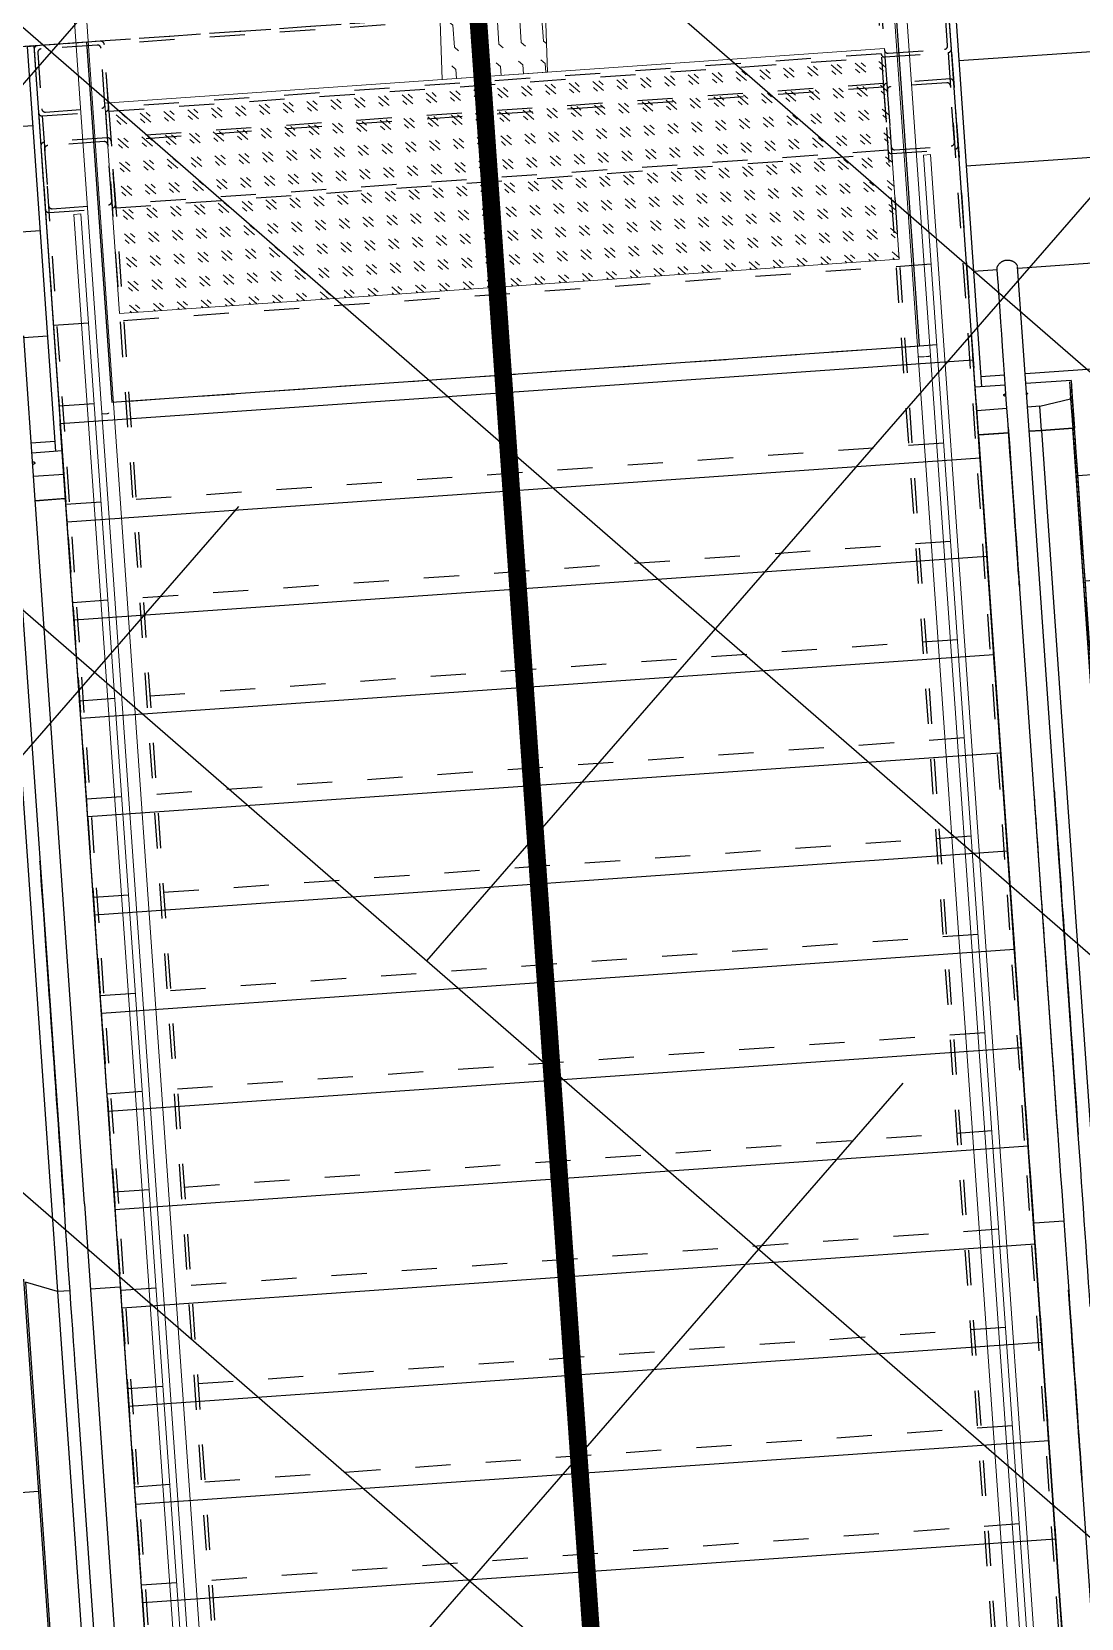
# Model space of a CAD drawing. Header units: millimetres. Extents: x 50357 to 985146, y 723188 to 1803594.
# Drawn here: x 834550.497 to 834553.479, y 818137.957 to 818142.467 of the extents above; entities that cross this region are included whole.
import ezdxf

# ---------------------------------------------------------------- set-up
doc = ezdxf.new("R2010")
doc.units = ezdxf.units.MM
doc.header["$LTSCALE"] = 3
doc.header["$MEASUREMENT"] = 0
for name, pattern in [('DASHED2', [0.375, 0.25, -0.125]), ('Grid Line', [22.225, 12.7, -3.175, 3.175, -3.175]), ('XXASB-PIW-ARC-DWG-1012-MWP-XXXX-WS3-XC$0$XXXXX-PIW-P-ASB_BRIDGE_DECK_ARC-XXX$0$DASHED', [19.05, 12.7, -6.35]), ('XXASB-PIW-ARC-DWG-1012-MWP-XXXX-WS3-XC$0$XXXXX-PIW-P-ASB_BRIDGE_DECK_STR-XXX$0$Member Hidden', [4.5, 2.5, -2]), ('XXASB-PIW-ARC-DWG-1012-MWP-XXXX-WS3-XC$0$XXXXX-PIW-P-ASB_BRIDGE_STAIR_ESCALATOR-XXX$0$Member Hidden', [4.5, 2.5, -2])]:
    doc.linetypes.add(name, pattern=pattern)
doc.layers.add('-Excluded area line', color=7, linetype='DASHED2', lineweight=40)
doc.layers.add('-Section line', color=7, linetype='Continuous')
for name, color, linetype, true_color in [('WKD071__', 7, 'Continuous', 0x6e6e6e), ('XXASB-PIW-ARC-DWG-1012-MWP-XXXX-WS3-XC$0$XXXXX-PIW-P-ASB_BRIDGE_DECK_STR-XXX$0$ADS280__', 7, 'Continuous', 0x6e6e6e), ('XXASB-PIW-ARC-DWG-1012-MWP-XXXX-WS3-XC$0$XXXXX-PIW-P-ASB_BRIDGE_DECK_STR-XXX$0$ADS280_H', 7, 'XXASB-PIW-ARC-DWG-1012-MWP-XXXX-WS3-XC$0$XXXXX-PIW-P-ASB_BRIDGE_DECK_STR-XXX$0$Member Hidden', 0x6e6e6e), ('XXASB-PIW-ARC-DWG-1012-MWP-XXXX-WS3-XC$0$XXXXX-PIW-P-ASB_BRIDGE_STAIR_ESCALATOR-XXX$0$ADS240', 7, 'XXASB-PIW-ARC-DWG-1012-MWP-XXXX-WS3-XC$0$XXXXX-PIW-P-ASB_BRIDGE_STAIR_ESCALATOR-XXX$0$Member Hidden', 0x6e6e6e), ('XXASB-PIW-ARC-DWG-1012-MWP-XXXX-WS3-XC$0$XXXXX-PIW-P-ASB_BRIDGE_STAIR_ESCALATOR-XXX$0$ADS240_F', 7, 'Continuous', 0x6e6e6e), ('XXASB-PIW-ARC-DWG-1012-MWP-XXXX-WS3-XC$0$XXXXX-PIW-P-ASB_BRIDGE_STAIR_ESCALATOR-XXX$0$ADS292_H', 7, 'XXASB-PIW-ARC-DWG-1012-MWP-XXXX-WS3-XC$0$XXXXX-PIW-P-ASB_BRIDGE_STAIR_ESCALATOR-XXX$0$Member Hidden', 0x6e6e6e), ('XXASB-PIW-ARC-DWG-1012-MWP-XXXX-WS3-XC$0$XXXXX-PIW-P-ASB_BRIDGE_STAIR_ESCALATOR-XXX$0$ADS292_H1', 7, 'XXASB-PIW-ARC-DWG-1012-MWP-XXXX-WS3-XC$0$XXXXX-PIW-P-ASB_BRIDGE_STAIR_ESCALATOR-XXX$0$Member Hidden', 0x6e6e6e), ('XXASB-PIW-ARC-DWG-1012-MWP-XXXX-WS3-XC$0$XXXXX-PIW-P-ASB_BRIDGE_STAIR_ESCALATOR-XXX$0$Q-SPCQ-1', 7, 'Continuous', 0x6e6e6e)]:
    doc.layers.add(name, color=color, linetype=linetype, true_color=true_color)
for name, color, linetype, lineweight, true_color in [('XXASB-PIW-ARC-DWG-1012-MWP-XXXX-WS3-XC$0$XXXXX-PIW-P-ASB_BRIDGE_DECK_ARC-XXX$0$A-FLOR-HRAL', 7, 'Continuous', 13, 0x6e6e6e), ('XXASB-PIW-ARC-DWG-1012-MWP-XXXX-WS3-XC$0$XXXXX-PIW-P-ASB_BRIDGE_DECK_ARC-XXX$0$ADS280__', 7, 'Continuous', 13, 0x6e6e6e), ('XXASB-PIW-ARC-DWG-1012-MWP-XXXX-WS3-XC$0$XXXXX-PIW-P-ASB_BRIDGE_DECK_ARC-XXX$0$ADS280_H', 7, 'XXASB-PIW-ARC-DWG-1012-MWP-XXXX-WS3-XC$0$XXXXX-PIW-P-ASB_BRIDGE_DECK_ARC-XXX$0$DASHED', 25, 0x6e6e6e), ('XXASB-PIW-ARC-DWG-1012-MWP-XXXX-WS3-XC$0$XXXXX-PIW-P-ASB_BRIDGE_DECK_ARC-XXX$0$Q-SPCQ', 7, 'Continuous', 13, 0x6e6e6e)]:
    doc.layers.add(name, color=color, linetype=linetype, lineweight=lineweight, true_color=true_color)

# ---------------------------------------------------------------- blocks, each defined once
blk = doc.blocks.new('XXASB-PIW-ARC-DWG-1012-MWP-XXXX-WS3-XC$0$XXXXX-PIW-P-ASB_BRIDGE_DECK_ARC-XXX$0$HANDRAIL - HANDRAIL-3273728-DECK F_F_L__ARC')
at = {"layer": 'XXASB-PIW-ARC-DWG-1012-MWP-XXXX-WS3-XC$0$XXXXX-PIW-P-ASB_BRIDGE_DECK_ARC-XXX$0$A-FLOR-HRAL'}
for p, q in [((-668972.4, 99837.5), (-668972.4, 93010.1)), ((-668937.4, 93010.1), (-668937.4, 99837.5)), ((-668917.4, 93007.6), (-668917.4, 98077.6)), ((-668917.4, 93007.6), (-668917.4, 98077.6)), ((-668917.4, 98077.6), (-668897.4, 98077.6)), ((-668897.4, 98077.6), (-668897.4, 93007.6))]:
    blk.add_line(p, q, dxfattribs=at)
blk.add_open_spline([(-668947.4, 97505.6), (-668949.1, 97505.6), (-668966.7, 97505.8), (-668969.5, 97506.3), (-668971.1, 97506.8), (-668972.2, 97507.4), (-668972.4, 97507.9), (-668972.4, 97508.1)], degree=3, knots=[0, 0, 0, 0, 0.1666667, 0.25, 0.3333333, 0.4166667, 0.5, 0.5, 0.5, 0.5], dxfattribs=at)
blk.add_open_spline([(-668937.4, 97508.1), (-668937.4, 97507.9), (-668937.6, 97507.4), (-668938.6, 97506.8), (-668940.2, 97506.3), (-668942.3, 97505.9), (-668944.8, 97505.6), (-668946.5, 97505.6), (-668947.4, 97505.6)], degree=3, dxfattribs=at)
blk = doc.blocks.new('XXASB-PIW-ARC-DWG-1012-MWP-XXXX-WS3-XC$0$XXXXX-PIW-P-ASB_BRIDGE_DECK_ARC-XXX$0$HANDRAIL1 - HANDRAIL-3274031-DECK F_F_L__ARC')
at = {"layer": 'XXASB-PIW-ARC-DWG-1012-MWP-XXXX-WS3-XC$0$XXXXX-PIW-P-ASB_BRIDGE_DECK_ARC-XXX$0$A-FLOR-HRAL'}
for p, q in [((-671107.9, 99837.5), (-671107.9, 93010.1)), ((-671072.9, 93010.1), (-671072.9, 99837.5)), ((-671147.9, 93007.6), (-671147.9, 98077.6)), ((-671147.9, 98077.6), (-671127.9, 98077.6)), ((-671127.9, 93007.6), (-671127.9, 98077.6)), ((-671127.9, 98077.6), (-671127.9, 93007.6))]:
    blk.add_line(p, q, dxfattribs=at)
blk.add_open_spline([(-671097.9, 97505.6), (-671099.7, 97505.6), (-671102.3, 97505.8), (-671105.1, 97506.3), (-671106.7, 97506.8), (-671107.7, 97507.4), (-671107.9, 97507.9), (-671107.9, 97508.1)], degree=3, knots=[0, 0, 0, 0, 0.1666667, 0.25, 0.3333333, 0.4166667, 0.5, 0.5, 0.5, 0.5], dxfattribs=at)
blk.add_open_spline([(-671087.9, 97508.1), (-671087.9, 97507.9), (-671088.1, 97507.4), (-671089.1, 97506.8), (-671090.8, 97506.3), (-671092.9, 97505.9), (-671095.3, 97505.6), (-671097, 97505.6), (-671097.9, 97505.6)], degree=3, dxfattribs=at)
blk = doc.blocks.new('XXASB-PIW-ARC-DWG-1012-MWP-XXXX-WS3-XC$0$XXXXX-PIW-P-ASB_BRIDGE_DECK_ARC-XXX')
at = {"layer": 'XXASB-PIW-ARC-DWG-1012-MWP-XXXX-WS3-XC$0$XXXXX-PIW-P-ASB_BRIDGE_DECK_ARC-XXX$0$Q-SPCQ'}
h = blk.add_hatch(dxfattribs=at)
h.set_pattern_fill('FLEX', color=256, scale=10, angle=93.9987)
h.set_pattern_definition([(93.998705, (834867488.62, 817791861.544), (-63.345417, -4.4281045), [63.5, -63.5]), (138.998705, (834867484.193, 817791924.89), (-63.345417, -4.4281045), [15.875, -58.052561, 15.875, -89.802561])])
h.paths.add_polyline_path([(834551663, 818142331.2), (834551517.9, 818146553.4), (834551817.2, 818146574.3), (834551962.2, 818142352.2)])
h = blk.add_hatch(dxfattribs=at)
h.set_pattern_fill('GOST_GLASS', color=256, scale=8, angle=93.9987)
h.set_pattern_definition([(138.998705, (834732640.007, 817781335.395), (-4.733696, 67.717), [40, -56]), (138.998705, (834732638.824, 817781352.325), (-4.733696, 67.717), [16, -80]), (138.998705, (834732623.08, 817781334.21), (-4.733696, 67.717), [16, -80])])
h.paths.add_polyline_path([(834552961.5, 818141820.5), (834550746.9, 818141665.7), (834550705, 818142264.3), (834552919.6, 818142419.1)])
at = {"layer": 'XXASB-PIW-ARC-DWG-1012-MWP-XXXX-WS3-XC$0$XXXXX-PIW-P-ASB_BRIDGE_DECK_ARC-XXX$0$ADS280__'}
for p, q in [((834553096.8, 818142608.9), (834553171.9, 818141534.5)), ((834550503.2, 818142427.6), (834548682.6, 818142300.3)), ((834550578.3, 818141353.2), (834550503.2, 818142427.6)), ((834550578.3, 818141353.2), (834553171.9, 818141534.5))]:
    blk.add_line(p, q, dxfattribs=at)
at = {"layer": 'XXASB-PIW-ARC-DWG-1012-MWP-XXXX-WS3-XC$0$XXXXX-PIW-P-ASB_BRIDGE_DECK_ARC-XXX$0$ADS280_H'}
blk.add_line((834550558.7, 818141632.5), (834553152.4, 818141813.8), dxfattribs=at)
at = {"layer": 'XXASB-PIW-ARC-DWG-1012-MWP-XXXX-WS3-XC$0$XXXXX-PIW-P-ASB_BRIDGE_DECK_ARC-XXX$0$Q-SPCQ'}
for points in [[(834551663, 818142331.2), (834551517.9, 818146553.4), (834551817.2, 818146574.3), (834551962.2, 818142352.2)], [(834552961.5, 818141820.5), (834550746.9, 818141665.7), (834550705, 818142264.3), (834552919.6, 818142419.1)]]:
    blk.add_lwpolyline(points, close=True, dxfattribs=at)
at = {"layer": 'XXASB-PIW-ARC-DWG-1012-MWP-XXXX-WS3-XC$0$XXXXX-PIW-P-ASB_BRIDGE_DECK_ARC-XXX$0$A-FLOR-HRAL', "rotation": 3.999000000000387}
for name, p in [('XXASB-PIW-ARC-DWG-1012-MWP-XXXX-WS3-XC$0$XXXXX-PIW-P-ASB_BRIDGE_DECK_ARC-XXX$0$HANDRAIL - HANDRAIL-3273728-DECK F_F_L__ARC', (835227159.6, 818090927.1)), ('XXASB-PIW-ARC-DWG-1012-MWP-XXXX-WS3-XC$0$XXXXX-PIW-P-ASB_BRIDGE_DECK_ARC-XXX$0$HANDRAIL1 - HANDRAIL-3274031-DECK F_F_L__ARC', (835226970.6, 818090913.9))]:
    blk.add_blockref(name, p, dxfattribs=at)
blk = doc.blocks.new('XXASB-PIW-ARC-DWG-1012-MWP-XXXX-WS3-XC$0$XXXXX-PIW-P-ASB_BRIDGE_DECK_STR-XXX')
at = {"layer": 'XXASB-PIW-ARC-DWG-1012-MWP-XXXX-WS3-XC$0$XXXXX-PIW-P-ASB_BRIDGE_DECK_STR-XXX$0$ADS280__'}
for p, q in [((834553019.1, 818141574), (834552947.5, 818142598.5)), ((834548682.6, 818142300.3), (834550653.1, 818142438.1)), ((834550653.1, 818142438.1), (834550724.7, 818141413.6)), ((834550724.7, 818141413.6), (834553019.1, 818141574))]:
    blk.add_line(p, q, dxfattribs=at)
at = {"layer": 'XXASB-PIW-ARC-DWG-1012-MWP-XXXX-WS3-XC$0$XXXXX-PIW-P-ASB_BRIDGE_DECK_STR-XXX$0$ADS280_H'}
blk.add_line((834548682.6, 818142300.3), (834554917.4, 818142736.2), dxfattribs=at)
blk = doc.blocks.new('XXASB-PIW-ARC-DWG-1012-MWP-XXXX-WS3-XC$0$XXXXX-PIW-P-ASB_BRIDGE_STAIR_ESCALATOR-XXX$0$KONEGL-TravelMaster110_Escalator_Single_metric - TM110 - 101384-1810381-DECK F_F_L__STR')
at = {"layer": 'XXASB-PIW-ARC-DWG-1012-MWP-XXXX-WS3-XC$0$XXXXX-PIW-P-ASB_BRIDGE_STAIR_ESCALATOR-XXX$0$Q-SPCQ-1'}
h = blk.add_hatch(dxfattribs=at)
h.set_pattern_fill('FP_2', color=256, style=0, pattern_type=2)
h.set_pattern_definition([(270, (-87448.5, -668099.4), (300, 2e-14), [])])
h.paths.add_polyline_path([(10242.6, 755), (9957.2, 755), (9957.2, 687.4), (10242.6, 687.4)], flags=0)
h.paths.add_polyline_path([(10278.6, 755), (10242.6, 755), (10242.6, 687.4), (10278.6, 687.8)], flags=0)
h.paths.add_polyline_path([(9334.9, -500), (9957.2, -500), (9957.2, -629.2), (10292.2, -629.8), (10300.6, -634.3), (10307.7, -643.1), (10311.1, -655), (10311.1, -658.3), (10309.7, -667.5), (10302.5, -680.3), (10297.9, -684.4), (10290.9, -687.4), (9957.2, -687.4), (9957.2, -755), (11111.5, -755), (11111.5, 755), (10278.6, 755), (10278.6, 687.4), (10293.5, 686.3), (10299.4, 683.1), (10303.4, 679.6), (10310.2, 666.3), (10309.7, 648.6), (10307, 642.2), (10300.6, 634.3), (10290.9, 629.2), (9957.2, 628.2), (9957.2, 500), (9334.9, 500), (9334.9, -500)], flags=0)
for p, q in [((7575.6, 773.5), (-885, 773.5)), ((7574.3, 687.4), (7574.3, 771)), ((9821.5, 773.5), (8435.2, 773.5)), ((9821.5, 773.6), (9890.2, 773.6)), ((9821.5, 687.4), (9821.5, 773.6)), ((9821.5, 771), (9821.5, 687.4)), ((9890.2, 773.6), (9957.2, 773.6)), ((9890.2, 687.4), (9890.2, 773.6)), ((9957.2, 687.4), (9957.2, 773.6)), ((9957.2, 773.5), (11111.5, 773.5)), ((11111.5, 755), (9957.2, 755)), ((11111.5, 755), (9957.2, 755)), ((7327.3, 687.4), (-8262.6, 687.4)), ((9837.7, 687.4), (7817.7, 687.4)), ((8435.2, 593.5), (7574.3, 593.5)), ((7817.7, 629.2), (9837.7, 629.2)), ((9821.5, 593.5), (8435.2, 593.5)), ((9821.5, 593.5), (9821.5, 629.2)), ((9821.5, 629.2), (9821.5, 593.5)), ((9821.5, 505), (9821.5, 593.5)), ((9821.5, 593.5), (9890.2, 593.5)), ((9821.5, 593.5), (9821.5, 505)), ((9837.7, 629.2), (10290.9, 629.2)), ((9890.2, 593.5), (9890.2, 629.2)), ((9890.2, 593.5), (9905.6, 505)), ((9957.2, 500), (9957.2, 629.2)), ((8435.2, 505), (9821.5, 505)), ((8435.2, 500), (9821.5, 500)), ((9821.5, 500), (9821.5, 505)), ((9905.6, 505), (9821.5, 505)), ((9821.5, 505), (9821.5, 500)), ((9909.5, 500), (9821.5, 500)), ((9905.6, 505), (9908.6, 505)), ((9908.6, 505), (9909.5, 500)), ((9957.2, 500), (9909.5, 500))]:
    blk.add_line(p, q, dxfattribs=at)
at = {"layer": 'XXASB-PIW-ARC-DWG-1012-MWP-XXXX-WS3-XC$0$XXXXX-PIW-P-ASB_BRIDGE_STAIR_ESCALATOR-XXX$0$Q-SPCQ-1', "flags": 128}
for points in [[(8435.2, 773.5), (8372.1, 773.5), (8309, 773.5), (8246.1, 773.5), (8183.5, 773.5), (8121.4, 773.5), (8059.7, 773.5), (7998.6, 773.5), (7938.3, 773.5), (7878.7, 773.5), (7820, 773.5), (7762.3, 773.5), (7705.7, 773.5), (7650.2, 773.5), (7596, 773.5), (7575.6, 773.5)], [(10292.5, 687.4), (10293.6, 686.9), (10294.8, 686.3), (10295.9, 685.7), (10297, 685), (10298, 684.3), (10299, 683.5), (10300, 682.8), (10301, 681.9), (10301.9, 681.1), (10302.8, 680.2), (10303.7, 679.2), (10304.5, 678.2), (10305.3, 677.2), (10306, 676.2), (10306.7, 675.1), (10307.4, 674.1), (10308, 672.9), (10308.5, 671.8), (10309, 670.6), (10309.5, 669.5), (10309.9, 668.3), (10310.3, 667.1), (10310.6, 665.8), (10310.9, 664.6), (10311.1, 663.3), (10311.3, 662.1), (10311.4, 660.8), (10311.5, 659.5), (10311.5, 658.3), (10311.5, 657), (10311.4, 655.7), (10311.3, 654.5), (10311.1, 653.2), (10310.9, 652), (10310.6, 650.7), (10310.3, 649.5), (10309.9, 648.3), (10309.5, 647.1), (10309, 645.9), (10308.5, 644.8), (10307.9, 643.6), (10307.3, 642.5), (10306.7, 641.4), (10306, 640.4), (10305.2, 639.3), (10304.5, 638.3), (10303.6, 637.3), (10302.8, 636.4), (10301.9, 635.5), (10301, 634.6), (10300, 633.8), (10299, 633), (10298, 632.3), (10296.9, 631.6), (10295.8, 630.9), (10294.7, 630.3), (10293.6, 629.7), (10292.5, 629.2)]]:
    blk.add_lwpolyline(points, dxfattribs=at)
at = {"layer": 'XXASB-PIW-ARC-DWG-1012-MWP-XXXX-WS3-XC$0$XXXXX-PIW-P-ASB_BRIDGE_STAIR_ESCALATOR-XXX$0$Q-SPCQ-1'}
for centre, major_axis, start_param, end_param in [((9821.5, 771), (0, 2.5), 4.712389, 4.970341), ((7817.7, 687.4), (980.9, 0), 0, 4.248741), ((9837.7, 687.4), (-454.8, 0), 4.712389, 9.342105), ((7817.7, 629.2), (-981, 0), 1.047197, 4.712389), ((8435.2, 505), (1518.4, 0), 0, 2.22745), ((8435.2, 500), (1502.4, 0), 4.213205, 6.283185)]:
    blk.add_ellipse(centre, major_axis=major_axis, ratio=0.000001, start_param=start_param, end_param=end_param, dxfattribs=at)
for points, knots in [([(7574.3, 771), (7574.3, 771.4), (7574.3, 772.1), (7574.7, 772.9), (7575.1, 773.3), (7575.3, 773.4), (7575.4, 773.5)], [0, 0, 0, 0, 0.2857143, 0.5714286, 0.7857143, 0.9019333, 0.9019333, 0.9019333, 0.9019333]), ([(9924.8, 687.6), (9924.9, 687.9), (9925, 688.5), (9925.2, 689.1), (9925.4, 689.8), (9925.6, 690.5), (9925.9, 691.3), (9926.3, 691.9), (9926.6, 692.5), (9926.9, 693), (9927.4, 693.5), (9928.3, 694.2), (9929.2, 694.2), (9930.1, 693.6), (9930.6, 693), (9931, 692.5), (9931.4, 691.6), (9931.8, 690.7), (9932.1, 689.9), (9932.2, 689.5), (9932.4, 688.8), (9932.6, 688.1), (9932.7, 687.6)], [0.1687053, 0.1687053, 0.1687053, 0.1687053, 0.1944444, 0.2083333, 0.2222222, 0.25, 0.2777778, 0.3055556, 0.3333333, 0.3611111, 0.3888889, 0.4444444, 0.5555556, 0.6111111, 0.6388889, 0.6666667, 0.7083333, 0.75, 0.7708333, 0.78125, 0.7916667, 0.8312066, 0.8312066, 0.8312066, 0.8312066]), ([(9930.9, 628.2), (9930.8, 628), (9930.6, 627.7), (9930.1, 627.1), (9929.2, 626.5), (9928.3, 626.5), (9927.4, 627.2), (9926.9, 627.7), (9926.7, 628), (9926.6, 628.2)], [0.3333333, 0.3333333, 0.3333333, 0.3333333, 0.3611111, 0.3888889, 0.4444444, 0.5555556, 0.6111111, 0.6388889, 0.6666667, 0.6666667, 0.6666667, 0.6666667])]:
    blk.add_open_spline(points, degree=3, knots=knots, dxfattribs=at)
blk = doc.blocks.new('XXASB-PIW-ARC-DWG-1012-MWP-XXXX-WS3-XC$0$XXXXX-PIW-P-ASB_BRIDGE_STAIR_ESCALATOR-XXX$0$KONEGL-TravelMaster110_Escalator_Single_metric - TM110 - 101384-V1-DECK F_F_L__STR')
at = {"layer": 'XXASB-PIW-ARC-DWG-1012-MWP-XXXX-WS3-XC$0$XXXXX-PIW-P-ASB_BRIDGE_STAIR_ESCALATOR-XXX$0$Q-SPCQ-1'}
h = blk.add_hatch(dxfattribs=at)
h.set_pattern_fill('FP_3', color=256, style=0, pattern_type=2)
h.set_pattern_definition([(270, (-87448.5, -671946.4), (300, 2e-14), [])])
h.paths.add_polyline_path([(9334.9, -500), (9957.2, -500), (9957.2, -629.2), (10292.2, -629.8), (10300.6, -634.3), (10307.7, -643.1), (10311.1, -655), (10311.1, -658.3), (10309.7, -667.5), (10302.5, -680.3), (10297.9, -684.4), (10290.9, -687.4), (9957.2, -687.4), (9957.2, -755), (11111.5, -755), (11111.5, 755), (9957.2, 755), (9957.2, 687.4), (10293.5, 686.3), (10299.4, 683.1), (10303.4, 679.6), (10310.2, 666.3), (10309.7, 648.6), (10307, 642.2), (10300.6, 634.3), (10290.9, 629.2), (9957.2, 628.2), (9957.2, 500), (9334.9, 500), (9334.9, -500)], flags=0)
for p, q in [((7011.9, 500), (7011.9, -500)), ((7607.7, -505), (-7757, -505)), ((7616.1, -500), (-7748.3, -500)), ((-8262.6, -629.2), (7327.3, -629.2)), ((7574.3, -593.5), (-7791.7, -593.5)), ((7574.3, -629.2), (7574.3, -593.5)), ((8435.2, -593.5), (7574.3, -593.5)), ((9837.7, -629.2), (7817.7, -629.2)), ((9821.5, -593.5), (8435.2, -593.5)), ((7327.3, -687.4), (-8262.6, -687.4)), ((7817.7, -687.4), (7327.3, -687.4)), ((7574.3, -771), (7574.3, -687.4)), ((7817.7, -687.4), (9837.7, -687.4)), ((9821.5, -773.6), (9821.5, -687.4)), ((9821.5, -687.4), (9821.5, -771)), ((9837.7, -687.4), (10290.9, -687.4)), ((9890.2, -773.6), (9890.2, -687.4)), ((9957.2, -773.6), (9957.2, -687.4)), ((9957.2, -755), (11111.5, -755)), ((9957.2, -755), (11111.5, -755)), ((11111.5, -755), (11111.5, -773.5)), ((-885, -773.5), (7575.6, -773.5)), ((8435.2, -773.5), (9821.5, -773.5)), ((9890.2, -773.6), (9821.5, -773.6)), ((9957.2, -773.6), (9890.2, -773.6)), ((11111.5, -773.5), (9957.2, -773.5))]:
    blk.add_line(p, q, dxfattribs=at)
at = {"layer": 'XXASB-PIW-ARC-DWG-1012-MWP-XXXX-WS3-XC$0$XXXXX-PIW-P-ASB_BRIDGE_STAIR_ESCALATOR-XXX$0$Q-SPCQ-1', "flags": 128}
for points in [[(7574.3, -593.5), (7591, -549.2), (7607.7, -505)], [(7575.6, -773.5), (7629.3, -773.5), (7684.2, -773.5), (7740.4, -773.5), (7797.7, -773.5), (7856, -773.5), (7915.3, -773.5), (7975.4, -773.5), (8036.2, -773.5), (8097.6, -773.5), (8159.6, -773.5), (8222, -773.5), (8284.8, -773.5), (8347.8, -773.5), (8411, -773.5), (8435.2, -773.5)]]:
    blk.add_lwpolyline(points, dxfattribs=at)
at = {"layer": 'XXASB-PIW-ARC-DWG-1012-MWP-XXXX-WS3-XC$0$XXXXX-PIW-P-ASB_BRIDGE_STAIR_ESCALATOR-XXX$0$Q-SPCQ-1'}
for centre, major_axis, start_param, end_param in [((7817.7, -629.2), (-981, 0), 1.047197, 4.712389), ((9821.5, -771), (0, 2.5), 4.712389, 7.875308)]:
    blk.add_ellipse(centre, major_axis=major_axis, ratio=0.000001, start_param=start_param, end_param=end_param, dxfattribs=at)
for points, knots in [([(9932.7, -687.6), (9932.6, -687.9), (9932.5, -688.5), (9932.3, -689.1), (9932.1, -689.8), (9931.9, -690.5), (9931.6, -691.3), (9931.2, -691.9), (9930.9, -692.5), (9930.6, -693), (9930.1, -693.6), (9929.2, -694.2), (9928.3, -694.2), (9927.4, -693.5), (9926.9, -693), (9926.5, -692.4), (9926.1, -691.6), (9925.7, -690.7), (9925.4, -689.9), (9925.3, -689.5), (9925.1, -688.8), (9924.9, -688.1), (9924.8, -687.6)], [0.1684705, 0.1684705, 0.1684705, 0.1684705, 0.1944444, 0.2083333, 0.2222222, 0.25, 0.2777778, 0.3055556, 0.3333333, 0.3611111, 0.3888889, 0.4444444, 0.5555556, 0.6111111, 0.6388889, 0.6666667, 0.7083333, 0.75, 0.7708333, 0.78125, 0.7916667, 0.8316178, 0.8316178, 0.8316178, 0.8316178]), ([(7575.4, -773.5), (7575.3, -773.5), (7575.2, -773.4), (7574.9, -773.2), (7574.5, -772.7), (7574.3, -771.8), (7574.3, -771.3), (7574.3, -771)], [0.0978523, 0.0978523, 0.0978523, 0.0978523, 0.1428571, 0.2857143, 0.5714286, 0.7857143, 1, 1, 1, 1])]:
    blk.add_open_spline(points, degree=3, knots=knots, dxfattribs=at)
blk = doc.blocks.new('XXASB-PIW-ARC-DWG-1012-MWP-XXXX-WS3-XC$0$XXXXX-PIW-P-ASB_BRIDGE_STAIR_ESCALATOR-XXX$0$A$C1D6126A4')
at = {"layer": 'XXASB-PIW-ARC-DWG-1012-MWP-XXXX-WS3-XC$0$XXXXX-PIW-P-ASB_BRIDGE_STAIR_ESCALATOR-XXX$0$ADS240_F'}
for p, q in [((834550578.3, 818141353.2), (834553171.9, 818141534.5)), ((834554618.2, 818120845), (834553171.9, 818141534.5)), ((834552024.5, 818120663.7), (834550578.3, 818141353.2)), ((834550597.8, 818141073.9), (834553191.5, 818141255.2)), ((834550617.3, 818140794.6), (834553211, 818140975.9)), ((834550636.8, 818140515.3), (834553230.5, 818140696.6)), ((834550656.4, 818140235.9), (834553250, 818140417.2)), ((834550675.9, 818139956.6), (834553269.6, 818140137.9)), ((834550695.4, 818139677.3), (834553289.1, 818139858.6)), ((834550714.9, 818139398), (834553308.6, 818139579.3)), ((834550734.5, 818139118.7), (834553328.1, 818139300)), ((834550754, 818138839.3), (834553347.7, 818139020.7)), ((834550773.5, 818138560), (834553367.2, 818138741.3)), ((834550793, 818138280.7), (834553386.7, 818138462)), ((834550812.6, 818138001.4), (834553406.2, 818138182.7))]:
    blk.add_line(p, q, dxfattribs=at)
blk = doc.blocks.new('XXASB-PIW-ARC-DWG-1012-MWP-XXXX-WS3-XC$0$XXXXX-PIW-P-ASB_BRIDGE_STAIR_ESCALATOR-XXX$0$Square Hollow Sections - SHS 200x200x10-V38-DECK F_F_L__STR')
at = {"layer": 'XXASB-PIW-ARC-DWG-1012-MWP-XXXX-WS3-XC$0$XXXXX-PIW-P-ASB_BRIDGE_STAIR_ESCALATOR-XXX$0$ADS292_H'}
for p, q in [((-1100.3, -100), (-1100.3, 100)), ((1099.8, 100), (-1100.3, 100)), ((1099.8, 100), (1099.8, -100)), ((1099.8, 90), (-1100.3, 90)), ((1099.8, -90), (-1100.3, -90)), ((-1100.3, -100), (1099.8, -100))]:
    blk.add_line(p, q, dxfattribs=at)
blk = doc.blocks.new('XXASB-PIW-ARC-DWG-1012-MWP-XXXX-WS3-XC$0$XXXXX-PIW-P-ASB_BRIDGE_STAIR_ESCALATOR-XXX$0$200x200x10 SHS')
at = {"layer": 'XXASB-PIW-ARC-DWG-1012-MWP-XXXX-WS3-XC$0$XXXXX-PIW-P-ASB_BRIDGE_STAIR_ESCALATOR-XXX$0$ADS292_H1', "ltscale": 0.3}
blk.add_lwpolyline([(90, 0), (-90, 0, 0.414214), (-100, -10), (-100, -190, 0.414214), (-90, -200), (90, -200, 0.414214), (100, -190), (100, -10, 0.414214)], format="xyb", close=True, dxfattribs=at)
at = {"layer": 'XXASB-PIW-ARC-DWG-1012-MWP-XXXX-WS3-XC$0$XXXXX-PIW-P-ASB_BRIDGE_STAIR_ESCALATOR-XXX$0$ADS292_H1', "ltscale": 0.2}
blk.add_lwpolyline([(80, -10), (-80, -10, 0.414214), (-90, -20), (-90, -180, 0.414214), (-80, -190), (80, -190, 0.414214), (90, -180), (90, -20, 0.414214)], format="xyb", close=True, dxfattribs=at)
blk = doc.blocks.new('XXASB-PIW-ARC-DWG-1012-MWP-XXXX-WS3-XC$0$XXXXX-PIW-P-ASB_BRIDGE_STAIR_ESCALATOR-XXX')
at = {"layer": 'XXASB-PIW-ARC-DWG-1012-MWP-XXXX-WS3-XC$0$XXXXX-PIW-P-ASB_BRIDGE_STAIR_ESCALATOR-XXX$0$ADS240'}
for p, q in [((834550574.8, 818141403.1), (834553168.4, 818141584.4)), ((834554614.7, 818120894.9), (834553168.4, 818141584.4)), ((834552021.1, 818120713.6), (834550574.8, 818141403.1)), ((834550594.3, 818141123.8), (834553188, 818141305.1)), ((834550613.8, 818140844.5), (834553207.5, 818141025.8)), ((834550633.3, 818140565.1), (834553227, 818140746.4)), ((834550652.9, 818140285.8), (834553246.5, 818140467.1)), ((834550672.4, 818140006.5), (834553266.1, 818140187.8)), ((834550691.9, 818139727.2), (834553285.6, 818139908.5)), ((834550711.4, 818139447.9), (834553305.1, 818139629.2)), ((834550731, 818139168.5), (834553324.6, 818139349.9)), ((834550750.5, 818138889.2), (834553344.2, 818139070.5)), ((834550770, 818138609.9), (834553363.7, 818138791.2)), ((834550789.5, 818138330.6), (834553383.2, 818138511.9)), ((834550809.1, 818138051.3), (834553402.7, 818138232.6))]:
    blk.add_line(p, q, dxfattribs=at)
at = {"layer": 'XXASB-PIW-ARC-DWG-1012-MWP-XXXX-WS3-XC$0$XXXXX-PIW-P-ASB_BRIDGE_STAIR_ESCALATOR-XXX$0$ADS292_H'}
for p, q in [((834552911.3, 818142394.4), (834554418.7, 818120831.1)), ((834552921.3, 818142395.1), (834554428.7, 818120831.8)), ((834553100.9, 818142407.7), (834554608.2, 818120844.3)), ((834553110.8, 818142408.4), (834554618.2, 818120845)), ((834550517.2, 818142227.1), (834552024.5, 818120663.7)), ((834550527.1, 818142227.8), (834552034.5, 818120664.4)), ((834550706.7, 818142240.3), (834552214.1, 818120677)), ((834550716.7, 818142241), (834552224.1, 818120677.6))]:
    blk.add_line(p, q, dxfattribs=at)
at = {"layer": 'XXASB-PIW-ARC-DWG-1012-MWP-XXXX-WS3-XC$0$XXXXX-PIW-P-ASB_BRIDGE_STAIR_ESCALATOR-XXX$0$ADS240_F'}
blk.add_blockref('XXASB-PIW-ARC-DWG-1012-MWP-XXXX-WS3-XC$0$XXXXX-PIW-P-ASB_BRIDGE_STAIR_ESCALATOR-XXX$0$A$C1D6126A4', (0, 0), dxfattribs=at)
at = {"layer": 'XXASB-PIW-ARC-DWG-1012-MWP-XXXX-WS3-XC$0$XXXXX-PIW-P-ASB_BRIDGE_STAIR_ESCALATOR-XXX$0$ADS292_H', "rotation": 3.999000000000387}
for p in [(834551807.3, 818142417.5), (834551826.5, 818142142.9)]:
    blk.add_blockref('XXASB-PIW-ARC-DWG-1012-MWP-XXXX-WS3-XC$0$XXXXX-PIW-P-ASB_BRIDGE_STAIR_ESCALATOR-XXX$0$Square Hollow Sections - SHS 200x200x10-V38-DECK F_F_L__STR', p, dxfattribs=at)
at = {"layer": 'XXASB-PIW-ARC-DWG-1012-MWP-XXXX-WS3-XC$0$XXXXX-PIW-P-ASB_BRIDGE_STAIR_ESCALATOR-XXX$0$ADS292_H1'}
for p, rotation in [((834552904.3, 818142494.2), 93.99870513598016), ((834550510.1, 818142326.8), 93.99870513598017), ((834552923.6, 818142219.6), 93.99870513598016), ((834550529.4, 818142052.2), 93.99870513598017)]:
    blk.add_blockref('XXASB-PIW-ARC-DWG-1012-MWP-XXXX-WS3-XC$0$XXXXX-PIW-P-ASB_BRIDGE_STAIR_ESCALATOR-XXX$0$200x200x10 SHS', p, dxfattribs=dict(at, rotation=rotation))
at = {"layer": 'XXASB-PIW-ARC-DWG-1012-MWP-XXXX-WS3-XC$0$XXXXX-PIW-P-ASB_BRIDGE_STAIR_ESCALATOR-XXX$0$Q-SPCQ-1', "rotation": 93.99870513611988}
for name, p in [('XXASB-PIW-ARC-DWG-1012-MWP-XXXX-WS3-XC$0$XXXXX-PIW-P-ASB_BRIDGE_STAIR_ESCALATOR-XXX$0$KONEGL-TravelMaster110_Escalator_Single_metric - TM110 - 101384-1810381-DECK F_F_L__STR', (834554643.4, 818131577.4)), ('XXASB-PIW-ARC-DWG-1012-MWP-XXXX-WS3-XC$0$XXXXX-PIW-P-ASB_BRIDGE_STAIR_ESCALATOR-XXX$0$KONEGL-TravelMaster110_Escalator_Single_metric - TM110 - 101384-V1-DECK F_F_L__STR', (834550506.5, 818131288.2))]:
    blk.add_blockref(name, p, dxfattribs=at)
blk = doc.blocks.new('XXASB-PIW-ARC-DWG-1012-MWP-XXXX-WS3-XC')
for name in ['XXASB-PIW-ARC-DWG-1012-MWP-XXXX-WS3-XC$0$XXXXX-PIW-P-ASB_BRIDGE_DECK_STR-XXX', 'XXASB-PIW-ARC-DWG-1012-MWP-XXXX-WS3-XC$0$XXXXX-PIW-P-ASB_BRIDGE_DECK_ARC-XXX', 'XXASB-PIW-ARC-DWG-1012-MWP-XXXX-WS3-XC$0$XXXXX-PIW-P-ASB_BRIDGE_STAIR_ESCALATOR-XXX']:
    blk.add_blockref(name, (0, 0))

msp = doc.modelspace()

# ---------------------------------------------------------------- hatches: boundary and pattern name
at = {"layer": '-Excluded area line'}
h = msp.add_hatch(dxfattribs=at)
h.set_pattern_fill('ANSI31', color=256)
h.set_pattern_definition([(45, (0, -1e-20), (-0.088388347648, 0.088388347648), [])])
edge = h.paths.add_edge_path(flags=0)
edge.add_arc((834576.0018, 818046.0853), 0.5122, 0, 360)
edge = h.paths.add_edge_path(flags=17)
edge.add_line((834509.6545, 817903.2275), (834493.6514, 818132.2001))
edge.add_line((834493.6514, 818132.2001), (834495.2223, 818132.3099))
edge.add_line((834495.2223, 818132.3099), (834492.4442, 818172.006))
edge.add_line((834492.4442, 818172.006), (834490.7844, 818173.101))
edge.add_line((834490.7844, 818173.101), (834489.6765, 818188.9415))
edge.add_line((834489.6765, 818188.9415), (834489.6774, 818188.9421))
edge.add_arc((834477.0466, 818171.6149), 21.4422, 53.90525, 53.90955, ccw=False)
edge.add_line((834489.6787, 818188.9412), (834492.8109, 818186.3755))
edge.add_line((834492.8109, 818186.3755), (834497.7494, 818181.813))
edge.add_arc((834561.6075, 818267.2782), 106.6872, 233.233545, 261.758005)
edge.add_line((834546.3134, 818161.6929), (834554.1557, 818160.6631))
edge.add_line((834554.1557, 818160.6631), (834570.5637, 818158.5084))
edge.add_line((834570.5637, 818158.5084), (834605.9636, 818157.5669))
edge.add_line((834605.9636, 818157.5669), (834605.9639, 818157.5666))
edge.add_line((834605.9639, 818157.5666), (834605.9667, 818157.5668))
edge.add_line((834605.9667, 818157.5668), (834630.1531, 818158.3824))
edge.add_line((834630.1531, 818158.3824), (834633.0978, 818158.5888))
edge.add_line((834633.0978, 818158.5888), (834636.8138, 818105.5105))
edge.add_line((834636.8138, 818105.5105), (834642.7992, 818105.9295))
edge.add_line((834642.7992, 818105.9295), (834646.2911, 818056.0516))
edge.add_line((834646.2911, 818056.0516), (834640.3051, 818055.6325))
edge.add_line((834640.3051, 818055.6325), (834643.399, 818011.4407))
edge.add_line((834643.399, 818011.4407), (834641.1551, 818011.2836))
edge.add_line((834641.1551, 818011.2836), (834643.4009, 817979.1978))
edge.add_line((834643.4009, 817979.1978), (834644.173, 817967.859))
edge.add_line((834644.173, 817967.859), (834644.8988, 817967.9097))
edge.add_line((834644.8988, 817967.9097), (834645.6245, 817967.9604))
edge.add_line((834645.6245, 817967.9604), (834648.1218, 817931.8786))
edge.add_line((834648.1218, 817931.8786), (834646.7337, 817931.6033))
edge.add_line((834646.7337, 817931.6033), (834552.2507, 817919.4891))
edge.add_line((834552.2507, 817919.4891), (834509.6545, 817903.2275))
edge = h.paths.add_edge_path(flags=0)
edge.add_arc((834576.0018, 818046.0853), 0.5122, 0, 360)
h.paths.add_polyline_path([(834583.1485, 817943.8543), (834576.0018, 818046.0853), (834503.6783, 818041.0294), (834511.7505, 817925.5589), (834547.4409, 817939.3012)], flags=0)
h.paths.add_polyline_path([(834576.0018, 818046.0853), (834503.6783, 818041.0294), (834511.7505, 817925.5589), (834547.4409, 817939.3012), (834583.1485, 817943.8543)], flags=0)
h.paths.add_polyline_path([(834576.6662, 818044.0156), (834589.1533, 818044.8886), (834588.9683, 818047.5356), (834576.4812, 818046.6627)], flags=8)
h.paths.add_polyline_path([(834616.9632, 817995.7728), (834587.3341, 817993.7015), (834583.9069, 818042.7253), (834613.536, 818044.7966)], flags=0)
edge = h.paths.add_edge_path(flags=17)
edge.add_line((834509.6545, 817903.2275), (834493.6514, 818132.2001))
edge.add_line((834493.6514, 818132.2001), (834495.2223, 818132.3099))
edge.add_line((834495.2223, 818132.3099), (834492.4442, 818172.006))
edge.add_line((834492.4442, 818172.006), (834490.7844, 818173.101))
edge.add_line((834490.7844, 818173.101), (834489.6765, 818188.9415))
edge.add_line((834489.6765, 818188.9415), (834489.6774, 818188.9421))
edge.add_arc((834477.0466, 818171.6149), 21.4422, 53.90525, 53.90955, ccw=False)
edge.add_line((834489.6787, 818188.9412), (834492.8109, 818186.3755))
edge.add_line((834492.8109, 818186.3755), (834497.7494, 818181.813))
edge.add_arc((834561.6075, 818267.2782), 106.6872, 233.233545, 261.758005)
edge.add_line((834546.3134, 818161.6929), (834554.1557, 818160.6631))
edge.add_line((834554.1557, 818160.6631), (834570.5637, 818158.5084))
edge.add_line((834570.5637, 818158.5084), (834605.9636, 818157.5669))
edge.add_line((834605.9636, 818157.5669), (834605.9639, 818157.5666))
edge.add_line((834605.9639, 818157.5666), (834605.9667, 818157.5668))
edge.add_line((834605.9667, 818157.5668), (834630.1531, 818158.3824))
edge.add_line((834630.1531, 818158.3824), (834633.0978, 818158.5888))
edge.add_line((834633.0978, 818158.5888), (834636.8138, 818105.5105))
edge.add_line((834636.8138, 818105.5105), (834642.7992, 818105.9295))
edge.add_line((834642.7992, 818105.9295), (834646.2911, 818056.0516))
edge.add_line((834646.2911, 818056.0516), (834640.3051, 818055.6325))
edge.add_line((834640.3051, 818055.6325), (834643.399, 818011.4407))
edge.add_line((834643.399, 818011.4407), (834641.1551, 818011.2836))
edge.add_line((834641.1551, 818011.2836), (834643.4009, 817979.1978))
edge.add_line((834643.4009, 817979.1978), (834644.173, 817967.859))
edge.add_line((834644.173, 817967.859), (834644.8988, 817967.9097))
edge.add_line((834644.8988, 817967.9097), (834645.6245, 817967.9604))
edge.add_line((834645.6245, 817967.9604), (834648.1218, 817931.8786))
edge.add_line((834648.1218, 817931.8786), (834646.7337, 817931.6033))
edge.add_line((834646.7337, 817931.6033), (834552.2507, 817919.4891))
edge.add_line((834552.2507, 817919.4891), (834509.6545, 817903.2275))
edge = h.paths.add_edge_path(flags=0)
edge.add_line((834542.9142, 818105.8473), (834540.3821, 818142.0821))
edge.add_line((834540.3821, 818142.0821), (834533.5274, 818141.6208))
edge.add_line((834533.5274, 818141.6208), (834523.2582, 818143.8637))
edge.add_line((834523.2582, 818143.8637), (834525.899, 818155.8488))
edge.add_arc((834558.5896, 818267.564), 116.4, 237.276176, 253.689242, ccw=False)
edge.add_line((834495.6649, 818169.6383), (834500.3325, 818102.8705))
edge.add_line((834500.3325, 818102.8705), (834542.9142, 818105.8473))
h.paths.add_polyline_path([(834566.6351, 818107.5037), (834563.804, 818148.0022), (834606.4619, 818147.2761), (834609.0351, 818110.4697)], flags=0)
h = msp.add_hatch()
h.set_pattern_fill('ANSI38', color=256, scale=10)
h.set_pattern_definition([(318.9989, (834525.5252, 818208.8837), (0.820092, 0.943371), []), (48.9989, (834525.5252, 818208.8837), (0.696812, 2.706834), [3.125, -1.875])])
edge = h.paths.add_edge_path()
edge.add_line((834539.7435, 818152.2684), (834526.3736, 818155.2143))
edge.add_line((834526.3736, 818155.2143), (834523.9731, 818144.3196))
edge.add_line((834523.9731, 818144.3196), (834532.4541, 818142.4509))
edge.add_line((834532.4541, 818142.4509), (834540.3822, 818142.974))
edge.add_line((834540.3822, 818142.974), (834540.4439, 818142.0922))
edge.add_line((834540.4439, 818142.0922), (834542.5009, 818112.666))
edge.add_line((834542.5009, 818112.666), (834565.1617, 818114.2501))
edge.add_line((834565.1617, 818114.2501), (834563.2872, 818141.0655))
edge.add_line((834563.2872, 818141.0655), (834556.0284, 818141.1832))
edge.add_line((834556.0284, 818141.1832), (834555.3405, 818151.0238))
edge.add_line((834555.3405, 818151.0238), (834562.5993, 818150.9061))
edge.add_line((834562.5993, 818150.9061), (834562.0153, 818159.2601))
edge.add_line((834562.0153, 818159.2601), (834560.518, 818159.716))
edge.add_line((834560.518, 818159.716), (834554.7192, 818160.5625))
edge.add_arc((834570.7126, 818279.8246), 120.3297, 257.639716, 262.362038, ccw=False)
edge.add_line((834544.955, 818162.284), (834538.9467, 818163.4835))
edge.add_line((834538.9467, 818163.4835), (834539.7435, 818152.2684))

# ---------------------------------------------------------------- linework, layer by layer
at = {"layer": '-Section line', "linetype": 'Grid Line', "ltscale": 2, "const_width": 0.05}
msp.add_lwpolyline([(834550.2556, 818164.1081), (834553.8475, 818112.724)], dxfattribs=at)

# ---------------------------------------------------------------- block references
at = {"layer": 'WKD071__', "xscale": 0.001, "yscale": 0.001, "zscale": 0.001}
msp.add_blockref('XXASB-PIW-ARC-DWG-1012-MWP-XXXX-WS3-XC', (0, 0), dxfattribs=at)

doc.saveas('drawing.dxf')
